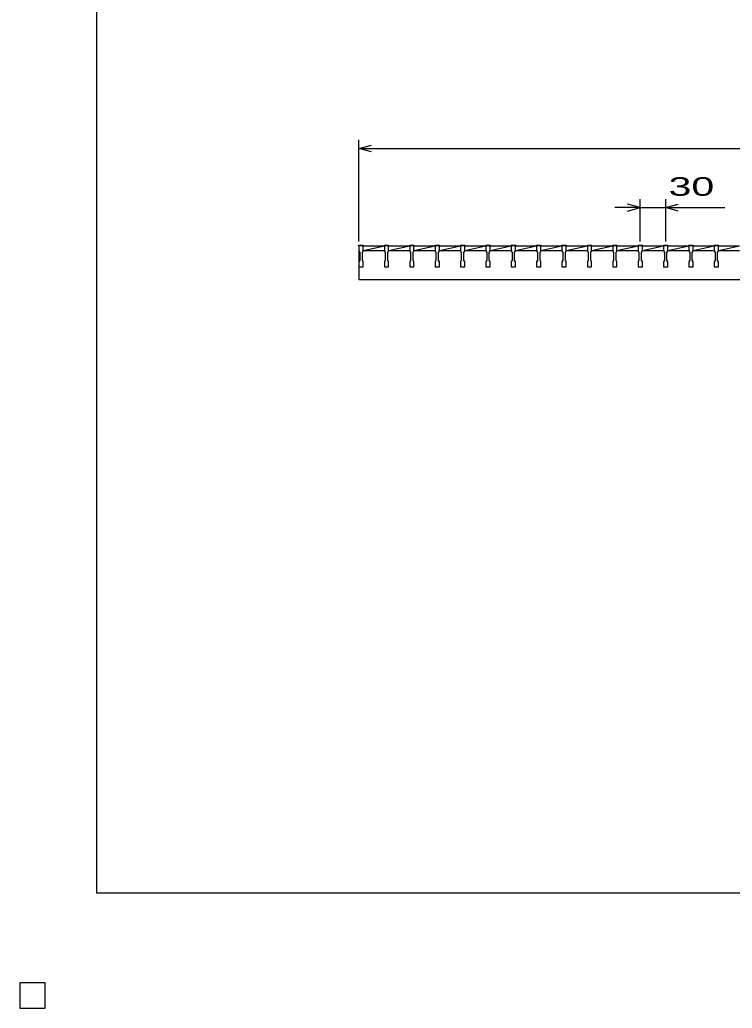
# Model space of a CAD drawing. Units: millimetres, scale not verified. Extents: x -1820 to 1731, y -1282 to 1054.
# Drawn here: x -1820 to -978, y -1282 to -114 of the extents above; entities that cross this region are included whole.
import ezdxf
from ezdxf.enums import TextEntityAlignment as Align

# ---------------------------------------------------------------- set-up
doc = ezdxf.new("R2010")
doc.units = ezdxf.units.MM
doc.header["$LTSCALE"] = 10
for name, color, linetype, lineweight in [('0_2', 150, 'Continuous', 25), ('16', 3, 'Continuous', 25), ('22', 4, 'Continuous', 25)]:
    doc.layers.add(name, color=color, linetype=linetype, lineweight=lineweight)
doc.styles.add('ベクトル', font='')
doc.styles.get('ベクトル').set_extended_font_data('ベクトル')

msp = doc.modelspace()

# ---------------------------------------------------------------- linework, layer by layer
at = {"layer": '0_2'}
for p, q in [((-1729, -1146.5), (-1729, 1053.5)), ((1731, -1146.5), (-1729, -1146.5))]:
    msp.add_line(p, q, dxfattribs=at)
at = {"layer": '16'}
for p, q in [((-1419, -381.5), (-1419, -380.8)), ((-1419, -380.8), (-1414, -380.8)), ((-1419, -381.5), (-1419, -387.5)), ((-1414, -381.5), (-1419, -381.5)), ((-1419, -381.5), (-1419, -421.5)), ((-1414, -380.8), (-1414, -381.5)), ((-1414, -387.5), (-1414, -381.5)), ((-1414, -381.5), (-1389, -381.5)), ((-1414, -387), (-1389, -381.5)), ((-1389, -381.5), (-1389, -380.8)), ((-1389, -380.8), (-1384, -380.8)), ((-1389, -381.5), (-1389, -387.5)), ((-1384, -381.5), (-1389, -381.5)), ((-1384, -380.8), (-1384, -381.5)), ((-1384, -387.5), (-1384, -381.5)), ((-1384, -381.5), (-1359, -381.5)), ((-1384, -387), (-1359, -381.5)), ((-1359, -381.5), (-1359, -380.8)), ((-1359, -380.8), (-1354, -380.8)), ((-1359, -381.5), (-1359, -387.5)), ((-1354, -381.5), (-1359, -381.5)), ((-1354, -380.8), (-1354, -381.5)), ((-1354, -387.5), (-1354, -381.5)), ((-1354, -381.5), (-1329, -381.5)), ((-1354, -387), (-1329, -381.5)), ((-1329, -381.5), (-1329, -380.8)), ((-1329, -380.8), (-1324, -380.8)), ((-1329, -381.5), (-1329, -387.5)), ((-1324, -381.5), (-1329, -381.5)), ((-1324, -380.8), (-1324, -381.5)), ((-1324, -387.5), (-1324, -381.5)), ((-1324, -381.5), (-1299, -381.5)), ((-1324, -387), (-1299, -381.5)), ((-1299, -381.5), (-1299, -380.8)), ((-1299, -380.8), (-1294, -380.8)), ((-1299, -381.5), (-1299, -387.5)), ((-1294, -381.5), (-1299, -381.5)), ((-1294, -380.8), (-1294, -381.5)), ((-1294, -387.5), (-1294, -381.5)), ((-1294, -381.5), (-1269, -381.5)), ((-1294, -387), (-1269, -381.5)), ((-1269, -381.5), (-1269, -380.8)), ((-1269, -380.8), (-1264, -380.8)), ((-1269, -381.5), (-1269, -387.5)), ((-1264, -381.5), (-1269, -381.5)), ((-1264, -380.8), (-1264, -381.5)), ((-1264, -387.5), (-1264, -381.5)), ((-1264, -381.5), (-1239, -381.5)), ((-1264, -387), (-1239, -381.5)), ((-1239, -381.5), (-1239, -380.8)), ((-1239, -380.8), (-1234, -380.8)), ((-1239, -381.5), (-1239, -387.5)), ((-1234, -381.5), (-1239, -381.5)), ((-1234, -380.8), (-1234, -381.5)), ((-1234, -387.5), (-1234, -381.5)), ((-1234, -381.5), (-1209, -381.5)), ((-1234, -387), (-1209, -381.5)), ((-1209, -381.5), (-1209, -380.8)), ((-1209, -380.8), (-1204, -380.8)), ((-1209, -381.5), (-1209, -387.5)), ((-1204, -381.5), (-1209, -381.5)), ((-1204, -380.8), (-1204, -381.5)), ((-1204, -387.5), (-1204, -381.5)), ((-1204, -381.5), (-1179, -381.5)), ((-1204, -387), (-1179, -381.5)), ((-1179, -381.5), (-1179, -380.8)), ((-1179, -380.8), (-1174, -380.8)), ((-1179, -381.5), (-1179, -387.5)), ((-1174, -381.5), (-1179, -381.5)), ((-1174, -380.8), (-1174, -381.5)), ((-1174, -387.5), (-1174, -381.5)), ((-1174, -381.5), (-1149, -381.5)), ((-1174, -387), (-1149, -381.5)), ((-1149, -381.5), (-1149, -380.8)), ((-1149, -380.8), (-1144, -380.8)), ((-1149, -381.5), (-1149, -387.5)), ((-1144, -381.5), (-1149, -381.5)), ((-1144, -380.8), (-1144, -381.5)), ((-1144, -387.5), (-1144, -381.5)), ((-1144, -381.5), (-1119, -381.5)), ((-1144, -387), (-1119, -381.5)), ((-1119, -381.5), (-1119, -380.8)), ((-1119, -380.8), (-1114, -380.8)), ((-1119, -381.5), (-1119, -387.5)), ((-1114, -381.5), (-1119, -381.5)), ((-1114, -380.8), (-1114, -381.5)), ((-1114, -387.5), (-1114, -381.5)), ((-1114, -381.5), (-1089, -381.5)), ((-1114, -387), (-1089, -381.5)), ((-1089, -381.5), (-1089, -380.8)), ((-1089, -380.8), (-1084, -380.8)), ((-1089, -381.5), (-1089, -387.5)), ((-1084, -381.5), (-1089, -381.5)), ((-1084, -380.8), (-1084, -381.5)), ((-1084, -387.5), (-1084, -381.5)), ((-1084, -381.5), (-1059, -381.5)), ((-1084, -387), (-1059, -381.5)), ((-1059, -381.5), (-1059, -380.8)), ((-1059, -380.8), (-1054, -380.8)), ((-1059, -381.5), (-1059, -387.5)), ((-1054, -381.5), (-1059, -381.5)), ((-1054, -380.8), (-1054, -381.5)), ((-1054, -387.5), (-1054, -381.5)), ((-1054, -381.5), (-1029, -381.5)), ((-1054, -387), (-1029, -381.5)), ((-1029, -381.5), (-1029, -380.8)), ((-1029, -380.8), (-1024, -380.8)), ((-1029, -381.5), (-1029, -387.5)), ((-1024, -381.5), (-1029, -381.5)), ((-1024, -380.8), (-1024, -381.5)), ((-1024, -387.5), (-1024, -381.5)), ((-1024, -381.5), (-999, -381.5)), ((-1024, -387), (-999, -381.5)), ((-999, -381.5), (-999, -380.8)), ((-999, -380.8), (-994, -380.8)), ((-999, -381.5), (-999, -387.5)), ((-994, -381.5), (-999, -381.5)), ((-994, -380.8), (-994, -381.5)), ((-994, -387.5), (-994, -381.5)), ((-994, -381.5), (-969, -381.5)), ((-994, -387), (-969, -381.5)), ((-1419, -387.5), (-1418, -389.5)), ((-1418, -389.5), (-1418, -398.5)), ((-1415, -389.5), (-1414, -387.5)), ((-1415, -398.5), (-1415, -389.5)), ((-1414, -387), (-1389, -387)), ((-1389, -387.5), (-1388, -389.5)), ((-1388, -389.5), (-1388, -398.5)), ((-1385, -389.5), (-1384, -387.5)), ((-1385, -398.5), (-1385, -389.5)), ((-1384, -387), (-1359, -387)), ((-1359, -387.5), (-1358, -389.5)), ((-1358, -389.5), (-1358, -398.5)), ((-1355, -389.5), (-1354, -387.5)), ((-1355, -398.5), (-1355, -389.5)), ((-1354, -387), (-1329, -387)), ((-1329, -387.5), (-1328, -389.5)), ((-1328, -389.5), (-1328, -398.5)), ((-1325, -389.5), (-1324, -387.5)), ((-1325, -398.5), (-1325, -389.5)), ((-1324, -387), (-1299, -387)), ((-1299, -387.5), (-1298, -389.5)), ((-1298, -389.5), (-1298, -398.5)), ((-1295, -389.5), (-1294, -387.5)), ((-1295, -398.5), (-1295, -389.5)), ((-1294, -387), (-1269, -387)), ((-1269, -387.5), (-1268, -389.5)), ((-1268, -389.5), (-1268, -398.5)), ((-1265, -389.5), (-1264, -387.5)), ((-1265, -398.5), (-1265, -389.5)), ((-1264, -387), (-1239, -387)), ((-1239, -387.5), (-1238, -389.5)), ((-1238, -389.5), (-1238, -398.5)), ((-1235, -389.5), (-1234, -387.5)), ((-1235, -398.5), (-1235, -389.5)), ((-1234, -387), (-1209, -387)), ((-1209, -387.5), (-1208, -389.5)), ((-1208, -389.5), (-1208, -398.5)), ((-1205, -389.5), (-1204, -387.5)), ((-1205, -398.5), (-1205, -389.5)), ((-1204, -387), (-1179, -387)), ((-1179, -387.5), (-1178, -389.5)), ((-1178, -389.5), (-1178, -398.5)), ((-1175, -389.5), (-1174, -387.5)), ((-1175, -398.5), (-1175, -389.5)), ((-1174, -387), (-1149, -387)), ((-1149, -387.5), (-1148, -389.5)), ((-1148, -389.5), (-1148, -398.5)), ((-1145, -389.5), (-1144, -387.5)), ((-1145, -398.5), (-1145, -389.5)), ((-1144, -387), (-1119, -387)), ((-1119, -387.5), (-1118, -389.5)), ((-1118, -389.5), (-1118, -398.5)), ((-1115, -389.5), (-1114, -387.5)), ((-1115, -398.5), (-1115, -389.5)), ((-1114, -387), (-1089, -387)), ((-1089, -387.5), (-1088, -389.5)), ((-1088, -389.5), (-1088, -398.5)), ((-1085, -389.5), (-1084, -387.5)), ((-1085, -398.5), (-1085, -389.5)), ((-1084, -387), (-1059, -387)), ((-1059, -387.5), (-1058, -389.5)), ((-1058, -389.5), (-1058, -398.5)), ((-1055, -389.5), (-1054, -387.5)), ((-1055, -398.5), (-1055, -389.5)), ((-1054, -387), (-1029, -387)), ((-1029, -387.5), (-1028, -389.5)), ((-1028, -389.5), (-1028, -398.5)), ((-1025, -389.5), (-1024, -387.5)), ((-1025, -398.5), (-1025, -389.5)), ((-1024, -387), (-999, -387)), ((-999, -387.5), (-998, -389.5)), ((-998, -389.5), (-998, -398.5)), ((-995, -389.5), (-994, -387.5)), ((-995, -398.5), (-995, -389.5)), ((-994, -387), (-969, -387)), ((-1418, -398.5), (-1419, -400.5)), ((-1419, -400.5), (-1419, -406.5)), ((-1419, -406.5), (-1414, -406.5)), ((-1414, -400.5), (-1415, -398.5)), ((-1414, -406.5), (-1414, -400.5)), ((-1388, -398.5), (-1389, -400.5)), ((-1389, -400.5), (-1389, -406.5)), ((-1389, -406.5), (-1384, -406.5)), ((-1384, -400.5), (-1385, -398.5)), ((-1384, -406.5), (-1384, -400.5)), ((-1358, -398.5), (-1359, -400.5)), ((-1359, -400.5), (-1359, -406.5)), ((-1359, -406.5), (-1354, -406.5)), ((-1354, -400.5), (-1355, -398.5)), ((-1354, -406.5), (-1354, -400.5)), ((-1328, -398.5), (-1329, -400.5)), ((-1329, -400.5), (-1329, -406.5)), ((-1329, -406.5), (-1324, -406.5)), ((-1324, -400.5), (-1325, -398.5)), ((-1324, -406.5), (-1324, -400.5)), ((-1298, -398.5), (-1299, -400.5)), ((-1299, -400.5), (-1299, -406.5)), ((-1299, -406.5), (-1294, -406.5)), ((-1294, -400.5), (-1295, -398.5)), ((-1294, -406.5), (-1294, -400.5)), ((-1268, -398.5), (-1269, -400.5)), ((-1269, -400.5), (-1269, -406.5)), ((-1269, -406.5), (-1264, -406.5)), ((-1264, -400.5), (-1265, -398.5)), ((-1264, -406.5), (-1264, -400.5)), ((-1238, -398.5), (-1239, -400.5)), ((-1239, -400.5), (-1239, -406.5)), ((-1239, -406.5), (-1234, -406.5)), ((-1234, -400.5), (-1235, -398.5)), ((-1234, -406.5), (-1234, -400.5)), ((-1208, -398.5), (-1209, -400.5)), ((-1209, -400.5), (-1209, -406.5)), ((-1209, -406.5), (-1204, -406.5)), ((-1204, -400.5), (-1205, -398.5)), ((-1204, -406.5), (-1204, -400.5)), ((-1178, -398.5), (-1179, -400.5)), ((-1179, -400.5), (-1179, -406.5)), ((-1179, -406.5), (-1174, -406.5)), ((-1174, -400.5), (-1175, -398.5)), ((-1174, -406.5), (-1174, -400.5)), ((-1148, -398.5), (-1149, -400.5)), ((-1149, -400.5), (-1149, -406.5)), ((-1149, -406.5), (-1144, -406.5)), ((-1144, -400.5), (-1145, -398.5)), ((-1144, -406.5), (-1144, -400.5)), ((-1118, -398.5), (-1119, -400.5)), ((-1119, -400.5), (-1119, -406.5)), ((-1119, -406.5), (-1114, -406.5)), ((-1114, -400.5), (-1115, -398.5)), ((-1114, -406.5), (-1114, -400.5)), ((-1088, -398.5), (-1089, -400.5)), ((-1089, -400.5), (-1089, -406.5)), ((-1089, -406.5), (-1084, -406.5)), ((-1084, -400.5), (-1085, -398.5)), ((-1084, -406.5), (-1084, -400.5)), ((-1058, -398.5), (-1059, -400.5)), ((-1059, -400.5), (-1059, -406.5)), ((-1059, -406.5), (-1054, -406.5)), ((-1054, -400.5), (-1055, -398.5)), ((-1054, -406.5), (-1054, -400.5)), ((-1028, -398.5), (-1029, -400.5)), ((-1029, -400.5), (-1029, -406.5)), ((-1029, -406.5), (-1024, -406.5)), ((-1024, -400.5), (-1025, -398.5)), ((-1024, -406.5), (-1024, -400.5)), ((-998, -398.5), (-999, -400.5)), ((-999, -400.5), (-999, -406.5)), ((-999, -406.5), (-994, -406.5)), ((-994, -400.5), (-995, -398.5)), ((-994, -406.5), (-994, -400.5)), ((-1419, -421.5), (-424, -421.5)), ((-1790, -1252.5), (-1820, -1252.5)), ((-1820, -1252.5), (-1820, -1282.5)), ((-1790, -1252.5), (-1820, -1252.5)), ((-1820, -1252.5), (-1820, -1282.5)), ((-1790, -1252.5), (-1820, -1252.5)), ((-1820, -1252.5), (-1820, -1282.5)), ((-1790, -1252.5), (-1820, -1252.5)), ((-1820, -1252.5), (-1820, -1282.5)), ((-1790, -1252.5), (-1820, -1252.5)), ((-1820, -1252.5), (-1820, -1282.5)), ((-1790, -1282.5), (-1790, -1252.5)), ((-1790, -1282.5), (-1790, -1252.5)), ((-1790, -1282.5), (-1790, -1252.5)), ((-1790, -1282.5), (-1790, -1252.5)), ((-1790, -1282.5), (-1790, -1252.5)), ((-1820, -1282.5), (-1790, -1282.5)), ((-1820, -1282.5), (-1790, -1282.5)), ((-1820, -1282.5), (-1790, -1282.5)), ((-1820, -1282.5), (-1790, -1282.5)), ((-1820, -1282.5), (-1790, -1282.5))]:
    msp.add_line(p, q, dxfattribs=at)
at = {"layer": '22'}
for p, q in [((-1419, -376.5), (-1419, -256.5)), ((-1419, -266.5), (-1404, -262.5)), ((-1404, -270.5), (-1419, -266.5)), ((-1419, -266.5), (-424, -266.5)), ((-1086.5, -376.5), (-1086.5, -326.5)), ((-1056.5, -326.5), (-1056.5, -376.5)), ((-1086.5, -336.5), (-1116.5, -336.5)), ((-1086.5, -336.5), (-1101.5, -332.5)), ((-1101.5, -340.5), (-1086.5, -336.5)), ((-1086.5, -336.5), (-1056.5, -336.5)), ((-1056.5, -336.5), (-1041.5, -332.5)), ((-1041.5, -340.5), (-1056.5, -336.5)), ((-1056.5, -336.5), (-986.5, -336.5))]:
    msp.add_line(p, q, dxfattribs=at)
at = {"layer": '22', "color": 2}
for p, q in [((-1790, -1252.5), (-1820, -1252.5)), ((-1820, -1252.5), (-1820, -1282.5)), ((-1790, -1252.5), (-1820, -1252.5)), ((-1820, -1252.5), (-1820, -1282.5)), ((-1790, -1252.5), (-1820, -1252.5)), ((-1820, -1252.5), (-1820, -1282.5)), ((-1790, -1282.5), (-1790, -1252.5)), ((-1790, -1282.5), (-1790, -1252.5)), ((-1790, -1282.5), (-1790, -1252.5)), ((-1820, -1282.5), (-1790, -1282.5)), ((-1820, -1282.5), (-1790, -1282.5)), ((-1820, -1282.5), (-1790, -1282.5))]:
    msp.add_line(p, q, dxfattribs=at)

# ---------------------------------------------------------------- texts
at = {"layer": '22', "color": 2, "style": 'ベクトル', "width": 1.65}
msp.add_text(' 30 ', height=21.99, dxfattribs=at).set_placement((-1066.5, -311.5), align=Align.MIDDLE_LEFT)

doc.saveas('drawing.dxf')
